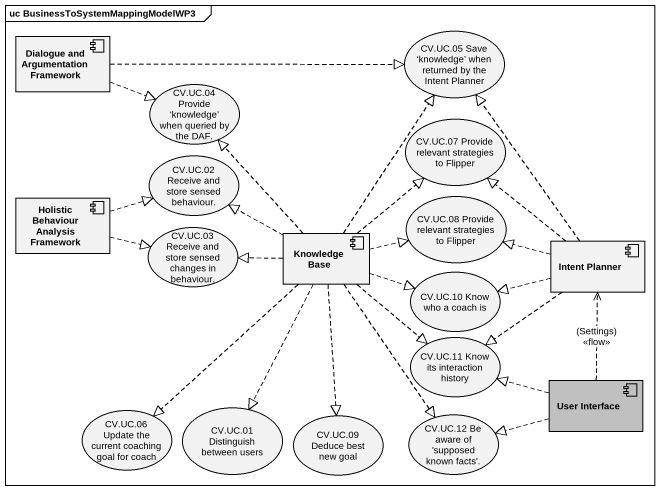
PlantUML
@startuml
mainframe uc BusinessToSystemMappingModelWP3
component "Dialogue and Argumentation Framework" as Dialogue_and_Argumentation
usecase "CV.UC.05 Save ‘knowledge’ when returned by the Intent Planner" as CV_UC_05_Save_knowledge
usecase "CV.UC.04 Provide ‘knowledge’ when queried by the DAF." as CV_UC_04_Provide_knowledge
usecase "CV.UC.07 Provide relevant strategies to Flipper" as CV_UC_07_Provide_relevant
usecase "CV.UC.02 Receive and store sensed behaviour." as CV_UC_02_Receive_and_store
component "Holistic Behaviour Analysis Framework" as Holistic_Behaviour_Analysis
usecase "CV.UC.08 Provide relevant strategies to Flipper" as CV_UC_08_Provide_relevant
usecase "CV.UC.03 Receive and store sensed changes in behaviour." as CV_UC_03_Receive_and_store
component "Knowledge Base" as Knowledge_Base
component "Intent Planner" as Intent_Planner
usecase "CV.UC.10 Know who a coach is" as CV_UC_10_Know_who_a_coach_is
usecase "CV.UC.11 Know its interaction history" as CV_UC_11_Know_its
component "User Interface" as User_Interface #C0C0C0
usecase "CV.UC.06 Update the current coaching goal for coach" as CV_UC_06_Update_the_current
usecase "CV.UC.01 Distinguish between users" as CV_UC_01_Distinguish
usecase "CV.UC.09 Deduce best new goal" as CV_UC_09_Deduce_best_new
usecase "CV.UC.12 Be aware of 'supposed known facts'." as CV_UC_12_Be_aware_of
Dialogue_and_Argumentation .right.|> CV_UC_05_Save_knowledge
Dialogue_and_Argumentation .right.|> CV_UC_04_Provide_knowledge
Holistic_Behaviour_Analysis .right.|> CV_UC_02_Receive_and_store
Holistic_Behaviour_Analysis .right.|> CV_UC_03_Receive_and_store
Knowledge_Base .up.|> CV_UC_05_Save_knowledge
Knowledge_Base .up.|> CV_UC_04_Provide_knowledge
Knowledge_Base .up.|> CV_UC_07_Provide_relevant
Knowledge_Base .left.|> CV_UC_02_Receive_and_store
Knowledge_Base .right.|> CV_UC_08_Provide_relevant
Knowledge_Base .left.|> CV_UC_03_Receive_and_store
Knowledge_Base .right.|> CV_UC_10_Know_who_a_coach_is
Knowledge_Base ..|> CV_UC_11_Know_its
Knowledge_Base ..|> CV_UC_06_Update_the_current
Knowledge_Base ..|> CV_UC_01_Distinguish
Knowledge_Base ..|> CV_UC_09_Deduce_best_new
Knowledge_Base ..|> CV_UC_12_Be_aware_of
Intent_Planner .up.|> CV_UC_05_Save_knowledge
Intent_Planner .up.|> CV_UC_07_Provide_relevant
Intent_Planner .left.|> CV_UC_08_Provide_relevant
Intent_Planner .left.|> CV_UC_10_Know_who_a_coach_is
Intent_Planner ..|> CV_UC_11_Know_its
User_Interface .up.> Intent_Planner : (Settings)\n<<flow>>
User_Interface .left.|> CV_UC_11_Know_its
User_Interface .left.|> CV_UC_12_Be_aware_of
@enduml
